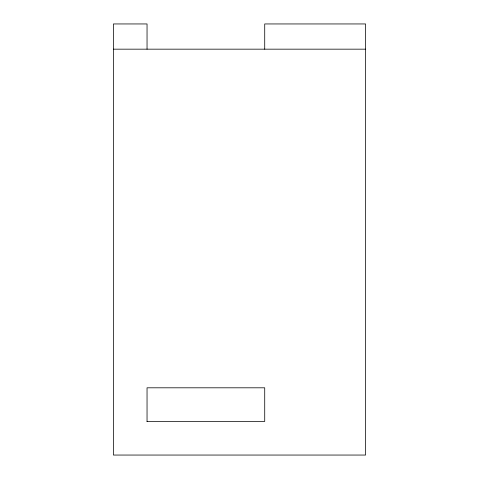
<?xml version="1.0" encoding="UTF-8"?>
<svg xmlns="http://www.w3.org/2000/svg" width="479" height="479" viewBox="0 0 479 479"><rect width="100%" height="100%" fill="white"/><g stroke="black" fill="none" stroke-linecap="round" stroke-linejoin="round"><path stroke-width="0.72" d="M113.415 49.169L365.585 49.169M146.957 421.43L264.719 421.43L264.719 387.804L147.041 387.804L147.041 421.43M264.719 49.169L264.719 23.95L365.585 23.95L365.585 455.05L113.415 455.05L113.415 23.95L147.041 23.95L147.041 49.169"/></g></svg>
